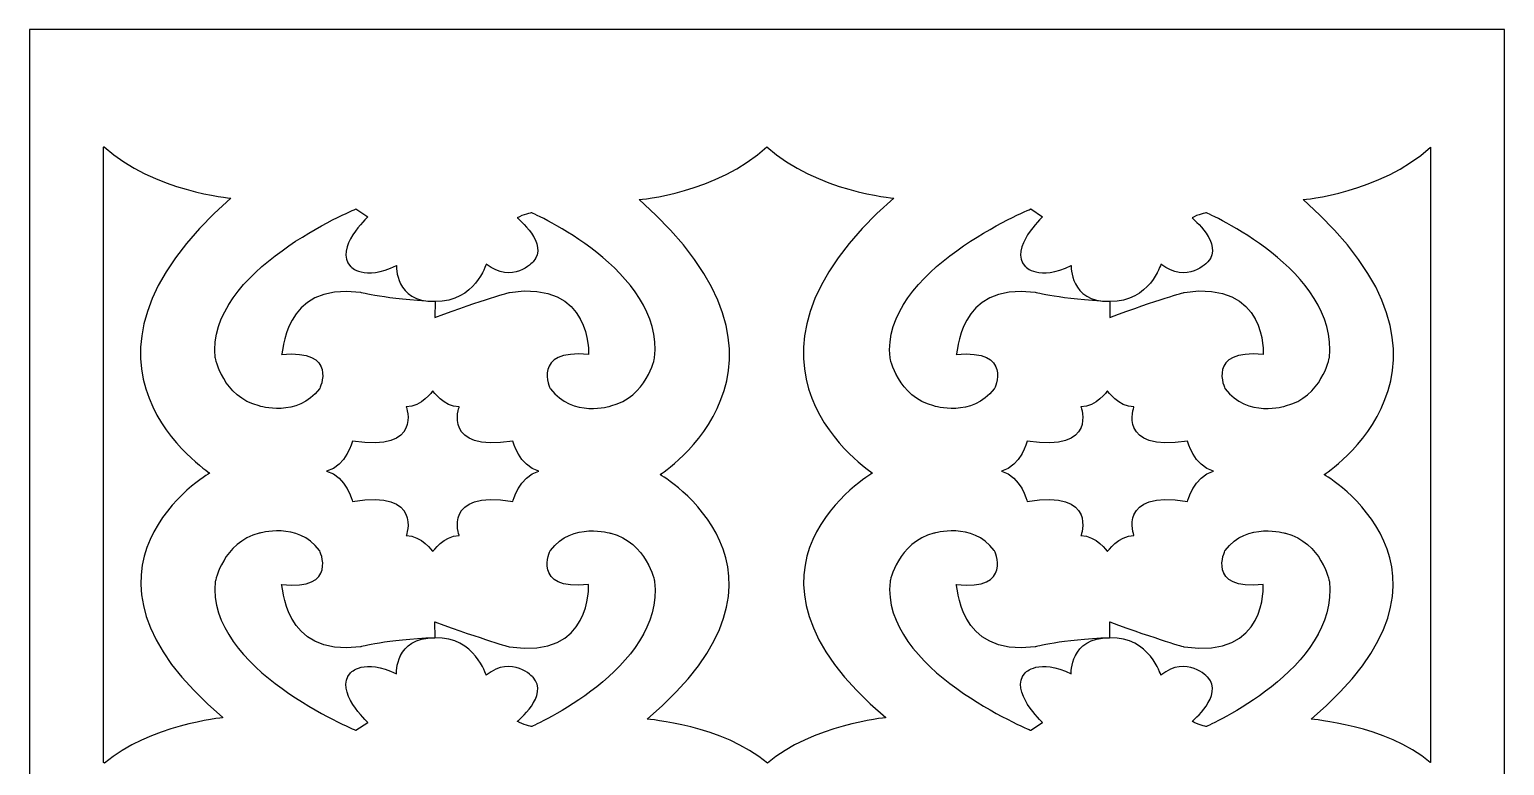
# Model space of a CAD drawing. Header units: centimetres. Extents: x 1.9 to 15.8, y -9.5 to 9.5.
# Drawn here: x 1.85 to 8.25, y 6.31 to 9.5 of the extents above; entities that cross this region are included whole.
import ezdxf

# ---------------------------------------------------------------- set-up
doc = ezdxf.new("R2010")
doc.units = ezdxf.units.CM
doc.header["$MEASUREMENT"] = 0
doc.layers.add('layer 1', color=7, linetype='Continuous')

msp = doc.modelspace()

# ---------------------------------------------------------------- linework, layer by layer
at = {"layer": 'layer 1', "color": 7}
for points, knots in [([(1.85394, -9.50001), (1.85394, -9.50001), (1.85394, 9.5), (1.85394, 9.5), (1.85394, 9.5), (1.85394, 9.5), (8.24616, 9.5), (8.24616, 9.5), (8.24616, 9.5), (8.24616, 9.5), (8.24616, -9.50001), (8.24616, -9.50001), (8.24616, -9.50001), (8.24616, -9.50001), (1.85394, -9.50001), (1.85394, -9.50001)], [0, 0, 0, 0, 0.2, 0.2, 0.2, 0.2, 0.4, 0.4, 0.4, 0.4, 0.6, 0.6, 0.6, 0.6, 1, 1, 1, 1]), ([(2.17917, 6.31967), (2.36929, 6.48495), (2.69232, 6.5175), (2.69232, 6.5175), (2.69232, 6.5175), (1.92623, 7.16311), (2.6353, 7.57777), (2.6353, 7.57777), (2.6353, 7.57777), (2.6353, 7.57777), (1.9022, 8.04655), (2.72694, 8.76927), (2.72694, 8.76927), (2.72694, 8.76927), (2.39259, 8.79644), (2.17743, 8.99212), (2.17743, 8.99212), (2.17663, 8.99138), (2.17582, 8.99067), (2.17502, 8.98993), (2.17502, 8.98993), (2.17502, 8.98993), (2.17502, 6.32319), (2.17502, 6.32319), (2.17502, 6.32319), (2.1764, 6.32202), (2.1778, 6.32086), (2.17917, 6.31967)], [0, 0, 0, 0, 0.125, 0.125, 0.125, 0.125, 0.25, 0.25, 0.25, 0.25, 0.375, 0.375, 0.375, 0.375, 0.5, 0.5, 0.5, 0.5, 0.625, 0.625, 0.625, 0.625, 0.75, 0.75, 0.75, 0.75, 1, 1, 1, 1]), ([(5.05157, 6.31967), (5.2417, 6.48495), (5.56472, 6.5175), (5.56472, 6.5175), (5.56472, 6.5175), (4.79863, 7.16312), (5.50771, 7.57777), (5.50771, 7.57777), (5.50771, 7.57777), (5.50771, 7.57777), (4.7746, 8.04655), (5.59935, 8.76926), (5.59935, 8.76926), (5.59935, 8.76926), (5.26499, 8.79644), (5.04983, 8.99212), (5.04983, 8.99212), (4.83491, 8.79203), (4.49551, 8.76246), (4.49551, 8.76246), (4.49551, 8.76246), (5.32025, 8.03975), (4.58715, 7.57096), (4.58715, 7.57096), (4.58715, 7.57096), (4.58715, 7.57096), (5.29622, 7.15631), (4.53013, 6.51069), (4.53013, 6.51069), (4.53013, 6.51069), (4.86145, 6.48495), (5.05157, 6.31967)], [0, 0, 0, 0, 0.1111111, 0.1111111, 0.1111111, 0.1111111, 0.2222222, 0.2222222, 0.2222222, 0.2222222, 0.3333333, 0.3333333, 0.3333333, 0.3333333, 0.4444444, 0.4444444, 0.4444444, 0.4444444, 0.5555556, 0.5555556, 0.5555556, 0.5555556, 0.6666667, 0.6666667, 0.6666667, 0.6666667, 0.7777778, 0.7777778, 0.7777778, 0.7777778, 1, 1, 1, 1]), ([(7.92507, 8.98993), (7.92499, 8.98986), (7.92491, 8.98979), (7.92483, 8.98971), (7.92483, 8.98971), (7.70978, 8.79182), (7.37315, 8.76246), (7.37315, 8.76246), (7.37315, 8.76246), (8.1979, 8.03975), (7.46479, 7.57096), (7.46479, 7.57096), (7.46479, 7.57096), (7.46479, 7.57096), (8.17387, 7.15631), (7.40777, 6.51069), (7.40777, 6.51069), (7.40777, 6.51069), (7.73379, 6.48533), (7.92461, 6.32358), (7.92461, 6.32358), (7.92476, 6.32345), (7.92492, 6.32332), (7.92507, 6.32319), (7.92507, 6.32319), (7.92507, 6.32319), (7.92507, 8.98993), (7.92507, 8.98993)], [0, 0, 0, 0, 0.125, 0.125, 0.125, 0.125, 0.25, 0.25, 0.25, 0.25, 0.375, 0.375, 0.375, 0.375, 0.5, 0.5, 0.5, 0.5, 0.625, 0.625, 0.625, 0.625, 0.75, 0.75, 0.75, 0.75, 1, 1, 1, 1]), ([(3.61037, 8.32132), (3.61036, 8.32132), (3.61035, 8.32132), (3.61034, 8.32132), (3.61034, 8.32132), (3.43705, 8.31765), (3.44436, 8.47688), (3.44436, 8.47688), (3.44436, 8.47688), (3.30349, 8.40728), (3.24461, 8.47335), (3.24461, 8.47335), (3.24461, 8.47335), (3.1729, 8.55063), (3.32029, 8.68835), (3.32029, 8.68835), (3.32029, 8.68835), (3.32029, 8.68835), (3.26881, 8.72216), (3.26881, 8.72216), (3.26881, 8.72216), (3.26881, 8.72216), (2.61711, 8.4551), (2.65918, 8.07679), (2.65918, 8.07679), (2.65918, 8.07679), (2.69239, 7.90706), (2.84958, 7.86821), (2.84958, 7.86821), (2.84958, 7.86821), (3.01418, 7.81611), (3.11113, 7.94228), (3.11113, 7.94228), (3.11113, 7.94228), (3.19485, 8.1173), (2.94588, 8.09085), (2.94588, 8.09085), (2.95544, 8.08496), (2.94475, 8.40489), (3.28818, 8.36045), (3.28818, 8.36045), (3.28818, 8.36045), (3.39936, 8.32982), (3.61037, 8.32132)], [0, 0, 0, 0, 0.0833333, 0.0833333, 0.0833333, 0.0833333, 0.1666667, 0.1666667, 0.1666667, 0.1666667, 0.25, 0.25, 0.25, 0.25, 0.3333333, 0.3333333, 0.3333333, 0.3333333, 0.4166667, 0.4166667, 0.4166667, 0.4166667, 0.5, 0.5, 0.5, 0.5, 0.5833333, 0.5833333, 0.5833333, 0.5833333, 0.6666667, 0.6666667, 0.6666667, 0.6666667, 0.75, 0.75, 0.75, 0.75, 0.8333333, 0.8333333, 0.8333333, 0.8333333, 1, 1, 1, 1]), ([(3.61187, 8.32132), (3.78518, 8.31764), (3.83299, 8.48324), (3.83299, 8.48324), (3.83299, 8.48324), (3.94654, 8.39308), (4.03618, 8.49244), (4.03618, 8.49244), (4.03618, 8.49244), (4.1079, 8.56972), (3.96799, 8.68312), (3.96799, 8.68312), (3.96799, 8.68312), (3.99241, 8.69862), (4.0296, 8.70571), (4.0296, 8.70571), (4.0296, 8.70571), (4.0296, 8.70571), (4.60512, 8.4551), (4.56305, 8.07679), (4.56305, 8.07679), (4.56305, 8.07679), (4.52984, 7.90706), (4.37265, 7.86821), (4.37265, 7.86821), (4.37265, 7.86821), (4.20806, 7.81611), (4.11111, 7.94228), (4.11111, 7.94228), (4.11111, 7.94228), (4.02738, 8.1173), (4.27636, 8.09085), (4.27636, 8.09085), (4.27636, 8.09085), (4.29575, 8.41614), (3.93405, 8.36045), (3.93405, 8.36045), (3.93405, 8.36045), (3.82287, 8.32982), (3.61112, 8.25221), (3.61112, 8.25221), (3.61112, 8.25221), (3.61187, 8.32132), (3.61187, 8.32132)], [0, 0, 0, 0, 0.0833333, 0.0833333, 0.0833333, 0.0833333, 0.1666667, 0.1666667, 0.1666667, 0.1666667, 0.25, 0.25, 0.25, 0.25, 0.3333333, 0.3333333, 0.3333333, 0.3333333, 0.4166667, 0.4166667, 0.4166667, 0.4166667, 0.5, 0.5, 0.5, 0.5, 0.5833333, 0.5833333, 0.5833333, 0.5833333, 0.6666667, 0.6666667, 0.6666667, 0.6666667, 0.75, 0.75, 0.75, 0.75, 0.8333333, 0.8333333, 0.8333333, 0.8333333, 1, 1, 1, 1]), ([(6.53446, 8.32132), (6.53445, 8.32132), (6.53445, 8.32132), (6.53444, 8.32132), (6.53444, 8.32132), (6.36114, 8.31765), (6.36845, 8.47688), (6.36845, 8.47688), (6.36845, 8.47688), (6.22758, 8.40728), (6.1687, 8.47335), (6.1687, 8.47335), (6.1687, 8.47335), (6.09699, 8.55063), (6.24438, 8.68835), (6.24438, 8.68835), (6.24438, 8.68835), (6.24438, 8.68835), (6.1929, 8.72216), (6.1929, 8.72216), (6.1929, 8.72216), (6.1929, 8.72216), (5.54121, 8.4551), (5.58327, 8.07679), (5.58327, 8.07679), (5.58327, 8.07679), (5.61648, 7.90706), (5.77367, 7.86821), (5.77367, 7.86821), (5.77367, 7.86821), (5.93827, 7.81611), (6.03522, 7.94228), (6.03522, 7.94228), (6.03522, 7.94228), (6.11894, 8.1173), (5.86997, 8.09085), (5.86997, 8.09085), (5.87953, 8.08496), (5.86884, 8.40489), (6.21228, 8.36045), (6.21228, 8.36045), (6.21228, 8.36045), (6.32345, 8.32982), (6.53446, 8.32132)], [0, 0, 0, 0, 0.0833333, 0.0833333, 0.0833333, 0.0833333, 0.1666667, 0.1666667, 0.1666667, 0.1666667, 0.25, 0.25, 0.25, 0.25, 0.3333333, 0.3333333, 0.3333333, 0.3333333, 0.4166667, 0.4166667, 0.4166667, 0.4166667, 0.5, 0.5, 0.5, 0.5, 0.5833333, 0.5833333, 0.5833333, 0.5833333, 0.6666667, 0.6666667, 0.6666667, 0.6666667, 0.75, 0.75, 0.75, 0.75, 0.8333333, 0.8333333, 0.8333333, 0.8333333, 1, 1, 1, 1]), ([(6.53596, 8.32132), (6.70927, 8.31764), (6.75708, 8.48324), (6.75708, 8.48324), (6.75708, 8.48324), (6.87063, 8.39308), (6.96028, 8.49244), (6.96028, 8.49244), (6.96028, 8.49244), (7.03199, 8.56972), (6.89209, 8.68312), (6.89209, 8.68312), (6.89209, 8.68312), (6.9165, 8.69862), (6.95369, 8.70571), (6.95369, 8.70571), (6.95369, 8.70571), (6.95369, 8.70571), (7.52921, 8.4551), (7.48715, 8.07679), (7.48715, 8.07679), (7.48715, 8.07679), (7.45394, 7.90706), (7.29675, 7.86821), (7.29675, 7.86821), (7.29675, 7.86821), (7.13215, 7.81611), (7.0352, 7.94228), (7.0352, 7.94228), (7.0352, 7.94228), (6.95147, 8.1173), (7.20045, 8.09085), (7.20045, 8.09085), (7.20045, 8.09085), (7.21984, 8.41614), (6.85814, 8.36045), (6.85814, 8.36045), (6.85814, 8.36045), (6.74697, 8.32982), (6.53521, 8.25221), (6.53521, 8.25221), (6.53521, 8.25221), (6.53596, 8.32132), (6.53596, 8.32132)], [0, 0, 0, 0, 0.0833333, 0.0833333, 0.0833333, 0.0833333, 0.1666667, 0.1666667, 0.1666667, 0.1666667, 0.25, 0.25, 0.25, 0.25, 0.3333333, 0.3333333, 0.3333333, 0.3333333, 0.4166667, 0.4166667, 0.4166667, 0.4166667, 0.5, 0.5, 0.5, 0.5, 0.5833333, 0.5833333, 0.5833333, 0.5833333, 0.6666667, 0.6666667, 0.6666667, 0.6666667, 0.75, 0.75, 0.75, 0.75, 0.8333333, 0.8333333, 0.8333333, 0.8333333, 1, 1, 1, 1]), ([(4.06107, 7.58552), (3.97554, 7.5633), (3.94881, 7.45467), (3.94881, 7.45467), (3.94881, 7.45467), (3.64144, 7.50405), (3.71628, 7.30655), (3.71628, 7.30655), (3.71628, 7.30655), (3.64945, 7.30655), (3.60134, 7.23742), (3.60134, 7.23742), (3.60134, 7.23742), (3.60134, 7.23742), (3.55323, 7.30655), (3.48641, 7.30655), (3.48641, 7.30655), (3.48641, 7.30655), (3.56125, 7.50405), (3.25387, 7.45467), (3.25387, 7.45467), (3.25387, 7.45467), (3.22714, 7.5633), (3.14161, 7.58552), (3.14161, 7.58552), (3.22714, 7.60774), (3.25387, 7.71636), (3.25387, 7.71636), (3.25387, 7.71636), (3.56125, 7.66699), (3.48641, 7.86449), (3.48641, 7.86449), (3.48641, 7.86449), (3.55323, 7.86449), (3.60134, 7.93362), (3.60134, 7.93362), (3.60134, 7.93362), (3.60134, 7.93362), (3.64945, 7.86449), (3.71628, 7.86449), (3.71628, 7.86449), (3.71628, 7.86449), (3.64144, 7.66699), (3.94881, 7.71636), (3.94881, 7.71636), (3.94881, 7.71636), (3.97554, 7.60774), (4.06107, 7.58552)], [0, 0, 0, 0, 0.0769231, 0.0769231, 0.0769231, 0.0769231, 0.1538462, 0.1538462, 0.1538462, 0.1538462, 0.2307692, 0.2307692, 0.2307692, 0.2307692, 0.3076923, 0.3076923, 0.3076923, 0.3076923, 0.3846154, 0.3846154, 0.3846154, 0.3846154, 0.4615385, 0.4615385, 0.4615385, 0.4615385, 0.5384615, 0.5384615, 0.5384615, 0.5384615, 0.6153846, 0.6153846, 0.6153846, 0.6153846, 0.6923077, 0.6923077, 0.6923077, 0.6923077, 0.7692308, 0.7692308, 0.7692308, 0.7692308, 0.8461538, 0.8461538, 0.8461538, 0.8461538, 1, 1, 1, 1]), ([(6.98517, 7.58552), (6.89963, 7.5633), (6.87291, 7.45467), (6.87291, 7.45467), (6.87291, 7.45467), (6.56553, 7.50405), (6.64037, 7.30655), (6.64037, 7.30655), (6.64037, 7.30655), (6.57355, 7.30655), (6.52544, 7.23742), (6.52544, 7.23742), (6.52544, 7.23742), (6.52544, 7.23742), (6.47732, 7.30655), (6.4105, 7.30655), (6.4105, 7.30655), (6.4105, 7.30655), (6.48534, 7.50405), (6.17796, 7.45467), (6.17796, 7.45467), (6.17796, 7.45467), (6.15123, 7.5633), (6.0657, 7.58552), (6.0657, 7.58552), (6.15123, 7.60774), (6.17796, 7.71636), (6.17796, 7.71636), (6.17796, 7.71636), (6.48534, 7.66699), (6.4105, 7.86449), (6.4105, 7.86449), (6.4105, 7.86449), (6.47732, 7.86449), (6.52544, 7.93362), (6.52544, 7.93362), (6.52544, 7.93362), (6.52544, 7.93362), (6.57355, 7.86449), (6.64037, 7.86449), (6.64037, 7.86449), (6.64037, 7.86449), (6.56553, 7.66699), (6.87291, 7.71636), (6.87291, 7.71636), (6.87291, 7.71636), (6.89963, 7.60774), (6.98517, 7.58552)], [0, 0, 0, 0, 0.0769231, 0.0769231, 0.0769231, 0.0769231, 0.1538462, 0.1538462, 0.1538462, 0.1538462, 0.2307692, 0.2307692, 0.2307692, 0.2307692, 0.3076923, 0.3076923, 0.3076923, 0.3076923, 0.3846154, 0.3846154, 0.3846154, 0.3846154, 0.4615385, 0.4615385, 0.4615385, 0.4615385, 0.5384615, 0.5384615, 0.5384615, 0.5384615, 0.6153846, 0.6153846, 0.6153846, 0.6153846, 0.6923077, 0.6923077, 0.6923077, 0.6923077, 0.7692308, 0.7692308, 0.7692308, 0.7692308, 0.8461538, 0.8461538, 0.8461538, 0.8461538, 1, 1, 1, 1]), ([(3.61037, 6.8633), (3.61036, 6.8633), (3.61035, 6.8633), (3.61034, 6.8633), (3.61034, 6.8633), (3.43705, 6.86696), (3.44436, 6.70774), (3.44436, 6.70774), (3.44436, 6.70774), (3.30349, 6.77734), (3.24461, 6.71127), (3.24461, 6.71127), (3.24461, 6.71127), (3.1729, 6.63399), (3.32029, 6.49626), (3.32029, 6.49626), (3.32029, 6.49626), (3.32029, 6.49626), (3.26881, 6.46246), (3.26881, 6.46246), (3.26881, 6.46246), (3.26881, 6.46246), (2.61711, 6.72952), (2.65918, 7.10783), (2.65918, 7.10783), (2.65918, 7.10783), (2.69239, 7.27756), (2.84958, 7.31641), (2.84958, 7.31641), (2.84958, 7.31641), (3.01418, 7.36851), (3.11113, 7.24233), (3.11113, 7.24233), (3.11113, 7.24233), (3.19485, 7.06731), (2.94588, 7.09377), (2.94588, 7.09377), (2.95544, 7.09966), (2.94475, 6.77972), (3.28818, 6.82416), (3.28818, 6.82416), (3.28818, 6.82416), (3.39936, 6.85479), (3.61037, 6.8633)], [0, 0, 0, 0, 0.0833333, 0.0833333, 0.0833333, 0.0833333, 0.1666667, 0.1666667, 0.1666667, 0.1666667, 0.25, 0.25, 0.25, 0.25, 0.3333333, 0.3333333, 0.3333333, 0.3333333, 0.4166667, 0.4166667, 0.4166667, 0.4166667, 0.5, 0.5, 0.5, 0.5, 0.5833333, 0.5833333, 0.5833333, 0.5833333, 0.6666667, 0.6666667, 0.6666667, 0.6666667, 0.75, 0.75, 0.75, 0.75, 0.8333333, 0.8333333, 0.8333333, 0.8333333, 1, 1, 1, 1]), ([(3.61187, 6.8633), (3.78518, 6.86698), (3.83299, 6.70138), (3.83299, 6.70138), (3.83299, 6.70138), (3.94654, 6.79154), (4.03618, 6.69218), (4.03618, 6.69218), (4.03618, 6.69218), (4.1079, 6.6149), (3.96799, 6.50149), (3.96799, 6.50149), (3.96799, 6.50149), (3.99241, 6.48599), (4.0296, 6.4789), (4.0296, 6.4789), (4.0296, 6.4789), (4.0296, 6.4789), (4.60512, 6.72952), (4.56305, 7.10783), (4.56305, 7.10783), (4.56305, 7.10783), (4.52984, 7.27756), (4.37265, 7.31641), (4.37265, 7.31641), (4.37265, 7.31641), (4.20806, 7.36851), (4.11111, 7.24233), (4.11111, 7.24233), (4.11111, 7.24233), (4.02738, 7.06731), (4.27636, 7.09377), (4.27636, 7.09377), (4.27636, 7.09377), (4.29575, 6.76848), (3.93405, 6.82416), (3.93405, 6.82416), (3.93405, 6.82416), (3.82287, 6.85479), (3.61112, 6.93241), (3.61112, 6.93241), (3.61112, 6.93241), (3.61187, 6.8633), (3.61187, 6.8633)], [0, 0, 0, 0, 0.0833333, 0.0833333, 0.0833333, 0.0833333, 0.1666667, 0.1666667, 0.1666667, 0.1666667, 0.25, 0.25, 0.25, 0.25, 0.3333333, 0.3333333, 0.3333333, 0.3333333, 0.4166667, 0.4166667, 0.4166667, 0.4166667, 0.5, 0.5, 0.5, 0.5, 0.5833333, 0.5833333, 0.5833333, 0.5833333, 0.6666667, 0.6666667, 0.6666667, 0.6666667, 0.75, 0.75, 0.75, 0.75, 0.8333333, 0.8333333, 0.8333333, 0.8333333, 1, 1, 1, 1]), ([(6.53446, 6.8633), (6.53445, 6.8633), (6.53445, 6.8633), (6.53444, 6.8633), (6.53444, 6.8633), (6.36114, 6.86696), (6.36845, 6.70774), (6.36845, 6.70774), (6.36845, 6.70774), (6.22758, 6.77734), (6.1687, 6.71127), (6.1687, 6.71127), (6.1687, 6.71127), (6.09699, 6.63399), (6.24438, 6.49626), (6.24438, 6.49626), (6.24438, 6.49626), (6.24438, 6.49626), (6.1929, 6.46246), (6.1929, 6.46246), (6.1929, 6.46246), (6.1929, 6.46246), (5.54121, 6.72952), (5.58327, 7.10783), (5.58327, 7.10783), (5.58327, 7.10783), (5.61648, 7.27756), (5.77367, 7.31641), (5.77367, 7.31641), (5.77367, 7.31641), (5.93827, 7.36851), (6.03522, 7.24233), (6.03522, 7.24233), (6.03522, 7.24233), (6.11894, 7.06731), (5.86997, 7.09377), (5.86997, 7.09377), (5.87953, 7.09966), (5.86884, 6.77972), (6.21228, 6.82416), (6.21228, 6.82416), (6.21228, 6.82416), (6.32345, 6.85479), (6.53446, 6.8633)], [0, 0, 0, 0, 0.0833333, 0.0833333, 0.0833333, 0.0833333, 0.1666667, 0.1666667, 0.1666667, 0.1666667, 0.25, 0.25, 0.25, 0.25, 0.3333333, 0.3333333, 0.3333333, 0.3333333, 0.4166667, 0.4166667, 0.4166667, 0.4166667, 0.5, 0.5, 0.5, 0.5, 0.5833333, 0.5833333, 0.5833333, 0.5833333, 0.6666667, 0.6666667, 0.6666667, 0.6666667, 0.75, 0.75, 0.75, 0.75, 0.8333333, 0.8333333, 0.8333333, 0.8333333, 1, 1, 1, 1]), ([(6.53596, 6.8633), (6.70927, 6.86698), (6.75708, 6.70138), (6.75708, 6.70138), (6.75708, 6.70138), (6.87063, 6.79154), (6.96028, 6.69218), (6.96028, 6.69218), (6.96028, 6.69218), (7.03199, 6.6149), (6.89209, 6.50149), (6.89209, 6.50149), (6.89209, 6.50149), (6.9165, 6.48599), (6.95369, 6.4789), (6.95369, 6.4789), (6.95369, 6.4789), (6.95369, 6.4789), (7.52921, 6.72952), (7.48715, 7.10783), (7.48715, 7.10783), (7.48715, 7.10783), (7.45394, 7.27756), (7.29675, 7.31641), (7.29675, 7.31641), (7.29675, 7.31641), (7.13215, 7.36851), (7.0352, 7.24233), (7.0352, 7.24233), (7.0352, 7.24233), (6.95147, 7.06731), (7.20045, 7.09377), (7.20045, 7.09377), (7.20045, 7.09377), (7.21984, 6.76848), (6.85814, 6.82416), (6.85814, 6.82416), (6.85814, 6.82416), (6.74697, 6.85479), (6.53521, 6.93241), (6.53521, 6.93241), (6.53521, 6.93241), (6.53596, 6.8633), (6.53596, 6.8633)], [0, 0, 0, 0, 0.0833333, 0.0833333, 0.0833333, 0.0833333, 0.1666667, 0.1666667, 0.1666667, 0.1666667, 0.25, 0.25, 0.25, 0.25, 0.3333333, 0.3333333, 0.3333333, 0.3333333, 0.4166667, 0.4166667, 0.4166667, 0.4166667, 0.5, 0.5, 0.5, 0.5, 0.5833333, 0.5833333, 0.5833333, 0.5833333, 0.6666667, 0.6666667, 0.6666667, 0.6666667, 0.75, 0.75, 0.75, 0.75, 0.8333333, 0.8333333, 0.8333333, 0.8333333, 1, 1, 1, 1])]:
    msp.add_open_spline(points, degree=3, knots=knots, dxfattribs=at)
at = {"layer": 'layer 1', "color": 250, "lineweight": 9}
for points, knots in [([(1.85394, -9.50001), (1.85394, -9.50001), (1.85394, 9.5), (1.85394, 9.5), (1.85394, 9.5), (1.85394, 9.5), (8.24616, 9.5), (8.24616, 9.5), (8.24616, 9.5), (8.24616, 9.5), (8.24616, -9.50001), (8.24616, -9.50001), (8.24616, -9.50001), (8.24616, -9.50001), (1.85394, -9.50001), (1.85394, -9.50001)], [0, 0, 0, 0, 0.2, 0.2, 0.2, 0.2, 0.4, 0.4, 0.4, 0.4, 0.6, 0.6, 0.6, 0.6, 1, 1, 1, 1]), ([(2.17917, 6.31967), (2.36929, 6.48495), (2.69232, 6.5175), (2.69232, 6.5175), (2.69232, 6.5175), (1.92623, 7.16311), (2.6353, 7.57777), (2.6353, 7.57777), (2.6353, 7.57777), (2.6353, 7.57777), (1.9022, 8.04655), (2.72694, 8.76927), (2.72694, 8.76927), (2.72694, 8.76927), (2.39259, 8.79644), (2.17743, 8.99212), (2.17743, 8.99212), (2.17663, 8.99138), (2.17582, 8.99067), (2.17502, 8.98993), (2.17502, 8.98993), (2.17502, 8.98993), (2.17502, 6.32319), (2.17502, 6.32319), (2.17502, 6.32319), (2.1764, 6.32202), (2.1778, 6.32086), (2.17917, 6.31967)], [0, 0, 0, 0, 0.125, 0.125, 0.125, 0.125, 0.25, 0.25, 0.25, 0.25, 0.375, 0.375, 0.375, 0.375, 0.5, 0.5, 0.5, 0.5, 0.625, 0.625, 0.625, 0.625, 0.75, 0.75, 0.75, 0.75, 1, 1, 1, 1]), ([(5.05157, 6.31967), (5.2417, 6.48495), (5.56472, 6.5175), (5.56472, 6.5175), (5.56472, 6.5175), (4.79863, 7.16312), (5.50771, 7.57777), (5.50771, 7.57777), (5.50771, 7.57777), (5.50771, 7.57777), (4.7746, 8.04655), (5.59935, 8.76926), (5.59935, 8.76926), (5.59935, 8.76926), (5.26499, 8.79644), (5.04983, 8.99212), (5.04983, 8.99212), (4.83491, 8.79203), (4.49551, 8.76246), (4.49551, 8.76246), (4.49551, 8.76246), (5.32025, 8.03975), (4.58715, 7.57096), (4.58715, 7.57096), (4.58715, 7.57096), (4.58715, 7.57096), (5.29622, 7.15631), (4.53013, 6.51069), (4.53013, 6.51069), (4.53013, 6.51069), (4.86145, 6.48495), (5.05157, 6.31967)], [0, 0, 0, 0, 0.1111111, 0.1111111, 0.1111111, 0.1111111, 0.2222222, 0.2222222, 0.2222222, 0.2222222, 0.3333333, 0.3333333, 0.3333333, 0.3333333, 0.4444444, 0.4444444, 0.4444444, 0.4444444, 0.5555556, 0.5555556, 0.5555556, 0.5555556, 0.6666667, 0.6666667, 0.6666667, 0.6666667, 0.7777778, 0.7777778, 0.7777778, 0.7777778, 1, 1, 1, 1]), ([(7.92507, 8.98993), (7.92499, 8.98986), (7.92491, 8.98979), (7.92483, 8.98971), (7.92483, 8.98971), (7.70978, 8.79182), (7.37315, 8.76246), (7.37315, 8.76246), (7.37315, 8.76246), (8.1979, 8.03975), (7.46479, 7.57096), (7.46479, 7.57096), (7.46479, 7.57096), (7.46479, 7.57096), (8.17387, 7.15631), (7.40777, 6.51069), (7.40777, 6.51069), (7.40777, 6.51069), (7.73379, 6.48533), (7.92461, 6.32358), (7.92461, 6.32358), (7.92476, 6.32345), (7.92492, 6.32332), (7.92507, 6.32319), (7.92507, 6.32319), (7.92507, 6.32319), (7.92507, 8.98993), (7.92507, 8.98993)], [0, 0, 0, 0, 0.125, 0.125, 0.125, 0.125, 0.25, 0.25, 0.25, 0.25, 0.375, 0.375, 0.375, 0.375, 0.5, 0.5, 0.5, 0.5, 0.625, 0.625, 0.625, 0.625, 0.75, 0.75, 0.75, 0.75, 1, 1, 1, 1]), ([(3.61037, 8.32132), (3.61036, 8.32132), (3.61035, 8.32132), (3.61034, 8.32132), (3.61034, 8.32132), (3.43705, 8.31765), (3.44436, 8.47688), (3.44436, 8.47688), (3.44436, 8.47688), (3.30349, 8.40728), (3.24461, 8.47335), (3.24461, 8.47335), (3.24461, 8.47335), (3.1729, 8.55063), (3.32029, 8.68835), (3.32029, 8.68835), (3.32029, 8.68835), (3.32029, 8.68835), (3.26881, 8.72216), (3.26881, 8.72216), (3.26881, 8.72216), (3.26881, 8.72216), (2.61711, 8.4551), (2.65918, 8.07679), (2.65918, 8.07679), (2.65918, 8.07679), (2.69239, 7.90706), (2.84958, 7.86821), (2.84958, 7.86821), (2.84958, 7.86821), (3.01418, 7.81611), (3.11113, 7.94228), (3.11113, 7.94228), (3.11113, 7.94228), (3.19485, 8.1173), (2.94588, 8.09085), (2.94588, 8.09085), (2.95544, 8.08496), (2.94475, 8.40489), (3.28818, 8.36045), (3.28818, 8.36045), (3.28818, 8.36045), (3.39936, 8.32982), (3.61037, 8.32132)], [0, 0, 0, 0, 0.0833333, 0.0833333, 0.0833333, 0.0833333, 0.1666667, 0.1666667, 0.1666667, 0.1666667, 0.25, 0.25, 0.25, 0.25, 0.3333333, 0.3333333, 0.3333333, 0.3333333, 0.4166667, 0.4166667, 0.4166667, 0.4166667, 0.5, 0.5, 0.5, 0.5, 0.5833333, 0.5833333, 0.5833333, 0.5833333, 0.6666667, 0.6666667, 0.6666667, 0.6666667, 0.75, 0.75, 0.75, 0.75, 0.8333333, 0.8333333, 0.8333333, 0.8333333, 1, 1, 1, 1]), ([(3.61187, 8.32132), (3.78518, 8.31764), (3.83299, 8.48324), (3.83299, 8.48324), (3.83299, 8.48324), (3.94654, 8.39308), (4.03618, 8.49244), (4.03618, 8.49244), (4.03618, 8.49244), (4.1079, 8.56972), (3.96799, 8.68312), (3.96799, 8.68312), (3.96799, 8.68312), (3.99241, 8.69862), (4.0296, 8.70571), (4.0296, 8.70571), (4.0296, 8.70571), (4.0296, 8.70571), (4.60512, 8.4551), (4.56305, 8.07679), (4.56305, 8.07679), (4.56305, 8.07679), (4.52984, 7.90706), (4.37265, 7.86821), (4.37265, 7.86821), (4.37265, 7.86821), (4.20806, 7.81611), (4.11111, 7.94228), (4.11111, 7.94228), (4.11111, 7.94228), (4.02738, 8.1173), (4.27636, 8.09085), (4.27636, 8.09085), (4.27636, 8.09085), (4.29575, 8.41614), (3.93405, 8.36045), (3.93405, 8.36045), (3.93405, 8.36045), (3.82287, 8.32982), (3.61112, 8.25221)], [0, 0, 0, 0, 0.0909091, 0.0909091, 0.0909091, 0.0909091, 0.1818182, 0.1818182, 0.1818182, 0.1818182, 0.2727273, 0.2727273, 0.2727273, 0.2727273, 0.3636364, 0.3636364, 0.3636364, 0.3636364, 0.4545455, 0.4545455, 0.4545455, 0.4545455, 0.5454545, 0.5454545, 0.5454545, 0.5454545, 0.6363636, 0.6363636, 0.6363636, 0.6363636, 0.7272727, 0.7272727, 0.7272727, 0.7272727, 0.8181818, 0.8181818, 0.8181818, 0.8181818, 1, 1, 1, 1]), ([(6.53446, 8.32132), (6.53445, 8.32132), (6.53445, 8.32132), (6.53444, 8.32132), (6.53444, 8.32132), (6.36114, 8.31765), (6.36845, 8.47688), (6.36845, 8.47688), (6.36845, 8.47688), (6.22758, 8.40728), (6.1687, 8.47335), (6.1687, 8.47335), (6.1687, 8.47335), (6.09699, 8.55063), (6.24438, 8.68835), (6.24438, 8.68835), (6.24438, 8.68835), (6.24438, 8.68835), (6.1929, 8.72216), (6.1929, 8.72216), (6.1929, 8.72216), (6.1929, 8.72216), (5.54121, 8.4551), (5.58327, 8.07679), (5.58327, 8.07679), (5.58327, 8.07679), (5.61648, 7.90706), (5.77367, 7.86821), (5.77367, 7.86821), (5.77367, 7.86821), (5.93827, 7.81611), (6.03522, 7.94228), (6.03522, 7.94228), (6.03522, 7.94228), (6.11894, 8.1173), (5.86997, 8.09085), (5.86997, 8.09085), (5.87953, 8.08496), (5.86884, 8.40489), (6.21228, 8.36045), (6.21228, 8.36045), (6.21228, 8.36045), (6.32345, 8.32982), (6.53446, 8.32132)], [0, 0, 0, 0, 0.0833333, 0.0833333, 0.0833333, 0.0833333, 0.1666667, 0.1666667, 0.1666667, 0.1666667, 0.25, 0.25, 0.25, 0.25, 0.3333333, 0.3333333, 0.3333333, 0.3333333, 0.4166667, 0.4166667, 0.4166667, 0.4166667, 0.5, 0.5, 0.5, 0.5, 0.5833333, 0.5833333, 0.5833333, 0.5833333, 0.6666667, 0.6666667, 0.6666667, 0.6666667, 0.75, 0.75, 0.75, 0.75, 0.8333333, 0.8333333, 0.8333333, 0.8333333, 1, 1, 1, 1]), ([(6.53596, 8.32132), (6.70927, 8.31764), (6.75708, 8.48324), (6.75708, 8.48324), (6.75708, 8.48324), (6.87063, 8.39308), (6.96028, 8.49244), (6.96028, 8.49244), (6.96028, 8.49244), (7.03199, 8.56972), (6.89209, 8.68312), (6.89209, 8.68312), (6.89209, 8.68312), (6.9165, 8.69862), (6.95369, 8.70571), (6.95369, 8.70571), (6.95369, 8.70571), (6.95369, 8.70571), (7.52921, 8.4551), (7.48715, 8.07679), (7.48715, 8.07679), (7.48715, 8.07679), (7.45394, 7.90706), (7.29675, 7.86821), (7.29675, 7.86821), (7.29675, 7.86821), (7.13215, 7.81611), (7.0352, 7.94228), (7.0352, 7.94228), (7.0352, 7.94228), (6.95147, 8.1173), (7.20045, 8.09085), (7.20045, 8.09085), (7.20045, 8.09085), (7.21984, 8.41614), (6.85814, 8.36045), (6.85814, 8.36045), (6.85814, 8.36045), (6.74697, 8.32982), (6.53521, 8.25221)], [0, 0, 0, 0, 0.0909091, 0.0909091, 0.0909091, 0.0909091, 0.1818182, 0.1818182, 0.1818182, 0.1818182, 0.2727273, 0.2727273, 0.2727273, 0.2727273, 0.3636364, 0.3636364, 0.3636364, 0.3636364, 0.4545455, 0.4545455, 0.4545455, 0.4545455, 0.5454545, 0.5454545, 0.5454545, 0.5454545, 0.6363636, 0.6363636, 0.6363636, 0.6363636, 0.7272727, 0.7272727, 0.7272727, 0.7272727, 0.8181818, 0.8181818, 0.8181818, 0.8181818, 1, 1, 1, 1]), ([(4.06107, 7.58552), (3.97554, 7.5633), (3.94881, 7.45467), (3.94881, 7.45467), (3.94881, 7.45467), (3.64144, 7.50405), (3.71628, 7.30655), (3.71628, 7.30655), (3.71628, 7.30655), (3.64945, 7.30655), (3.60134, 7.23742), (3.60134, 7.23742), (3.60134, 7.23742), (3.60134, 7.23742), (3.55323, 7.30655), (3.48641, 7.30655), (3.48641, 7.30655), (3.48641, 7.30655), (3.56125, 7.50405), (3.25387, 7.45467), (3.25387, 7.45467), (3.25387, 7.45467), (3.22714, 7.5633), (3.14161, 7.58552), (3.14161, 7.58552), (3.22714, 7.60774), (3.25387, 7.71636), (3.25387, 7.71636), (3.25387, 7.71636), (3.56125, 7.66699), (3.48641, 7.86449), (3.48641, 7.86449), (3.48641, 7.86449), (3.55323, 7.86449), (3.60134, 7.93362), (3.60134, 7.93362), (3.60134, 7.93362), (3.60134, 7.93362), (3.64945, 7.86449), (3.71628, 7.86449), (3.71628, 7.86449), (3.71628, 7.86449), (3.64144, 7.66699), (3.94881, 7.71636), (3.94881, 7.71636), (3.94881, 7.71636), (3.97554, 7.60774), (4.06107, 7.58552)], [0, 0, 0, 0, 0.0769231, 0.0769231, 0.0769231, 0.0769231, 0.1538462, 0.1538462, 0.1538462, 0.1538462, 0.2307692, 0.2307692, 0.2307692, 0.2307692, 0.3076923, 0.3076923, 0.3076923, 0.3076923, 0.3846154, 0.3846154, 0.3846154, 0.3846154, 0.4615385, 0.4615385, 0.4615385, 0.4615385, 0.5384615, 0.5384615, 0.5384615, 0.5384615, 0.6153846, 0.6153846, 0.6153846, 0.6153846, 0.6923077, 0.6923077, 0.6923077, 0.6923077, 0.7692308, 0.7692308, 0.7692308, 0.7692308, 0.8461538, 0.8461538, 0.8461538, 0.8461538, 1, 1, 1, 1]), ([(6.98517, 7.58552), (6.89963, 7.5633), (6.87291, 7.45467), (6.87291, 7.45467), (6.87291, 7.45467), (6.56553, 7.50405), (6.64037, 7.30655), (6.64037, 7.30655), (6.64037, 7.30655), (6.57355, 7.30655), (6.52544, 7.23742), (6.52544, 7.23742), (6.52544, 7.23742), (6.52544, 7.23742), (6.47732, 7.30655), (6.4105, 7.30655), (6.4105, 7.30655), (6.4105, 7.30655), (6.48534, 7.50405), (6.17796, 7.45467), (6.17796, 7.45467), (6.17796, 7.45467), (6.15123, 7.5633), (6.0657, 7.58552), (6.0657, 7.58552), (6.15123, 7.60774), (6.17796, 7.71636), (6.17796, 7.71636), (6.17796, 7.71636), (6.48534, 7.66699), (6.4105, 7.86449), (6.4105, 7.86449), (6.4105, 7.86449), (6.47732, 7.86449), (6.52544, 7.93362), (6.52544, 7.93362), (6.52544, 7.93362), (6.52544, 7.93362), (6.57355, 7.86449), (6.64037, 7.86449), (6.64037, 7.86449), (6.64037, 7.86449), (6.56553, 7.66699), (6.87291, 7.71636), (6.87291, 7.71636), (6.87291, 7.71636), (6.89963, 7.60774), (6.98517, 7.58552)], [0, 0, 0, 0, 0.0769231, 0.0769231, 0.0769231, 0.0769231, 0.1538462, 0.1538462, 0.1538462, 0.1538462, 0.2307692, 0.2307692, 0.2307692, 0.2307692, 0.3076923, 0.3076923, 0.3076923, 0.3076923, 0.3846154, 0.3846154, 0.3846154, 0.3846154, 0.4615385, 0.4615385, 0.4615385, 0.4615385, 0.5384615, 0.5384615, 0.5384615, 0.5384615, 0.6153846, 0.6153846, 0.6153846, 0.6153846, 0.6923077, 0.6923077, 0.6923077, 0.6923077, 0.7692308, 0.7692308, 0.7692308, 0.7692308, 0.8461538, 0.8461538, 0.8461538, 0.8461538, 1, 1, 1, 1]), ([(3.61037, 6.8633), (3.61036, 6.8633), (3.61035, 6.8633), (3.61034, 6.8633), (3.61034, 6.8633), (3.43705, 6.86696), (3.44436, 6.70774), (3.44436, 6.70774), (3.44436, 6.70774), (3.30349, 6.77734), (3.24461, 6.71127), (3.24461, 6.71127), (3.24461, 6.71127), (3.1729, 6.63399), (3.32029, 6.49626), (3.32029, 6.49626), (3.32029, 6.49626), (3.32029, 6.49626), (3.26881, 6.46246), (3.26881, 6.46246), (3.26881, 6.46246), (3.26881, 6.46246), (2.61711, 6.72952), (2.65918, 7.10783), (2.65918, 7.10783), (2.65918, 7.10783), (2.69239, 7.27756), (2.84958, 7.31641), (2.84958, 7.31641), (2.84958, 7.31641), (3.01418, 7.36851), (3.11113, 7.24233), (3.11113, 7.24233), (3.11113, 7.24233), (3.19485, 7.06731), (2.94588, 7.09377), (2.94588, 7.09377), (2.95544, 7.09966), (2.94475, 6.77972), (3.28818, 6.82416), (3.28818, 6.82416), (3.28818, 6.82416), (3.39936, 6.85479), (3.61037, 6.8633)], [0, 0, 0, 0, 0.0833333, 0.0833333, 0.0833333, 0.0833333, 0.1666667, 0.1666667, 0.1666667, 0.1666667, 0.25, 0.25, 0.25, 0.25, 0.3333333, 0.3333333, 0.3333333, 0.3333333, 0.4166667, 0.4166667, 0.4166667, 0.4166667, 0.5, 0.5, 0.5, 0.5, 0.5833333, 0.5833333, 0.5833333, 0.5833333, 0.6666667, 0.6666667, 0.6666667, 0.6666667, 0.75, 0.75, 0.75, 0.75, 0.8333333, 0.8333333, 0.8333333, 0.8333333, 1, 1, 1, 1]), ([(3.61187, 6.8633), (3.78518, 6.86698), (3.83299, 6.70138), (3.83299, 6.70138), (3.83299, 6.70138), (3.94654, 6.79154), (4.03618, 6.69218), (4.03618, 6.69218), (4.03618, 6.69218), (4.1079, 6.6149), (3.96799, 6.50149), (3.96799, 6.50149), (3.96799, 6.50149), (3.99241, 6.48599), (4.0296, 6.4789), (4.0296, 6.4789), (4.0296, 6.4789), (4.0296, 6.4789), (4.60512, 6.72952), (4.56305, 7.10783), (4.56305, 7.10783), (4.56305, 7.10783), (4.52984, 7.27756), (4.37265, 7.31641), (4.37265, 7.31641), (4.37265, 7.31641), (4.20806, 7.36851), (4.11111, 7.24233), (4.11111, 7.24233), (4.11111, 7.24233), (4.02738, 7.06731), (4.27636, 7.09377), (4.27636, 7.09377), (4.27636, 7.09377), (4.29575, 6.76848), (3.93405, 6.82416), (3.93405, 6.82416), (3.93405, 6.82416), (3.82287, 6.85479), (3.61112, 6.93241)], [0, 0, 0, 0, 0.0909091, 0.0909091, 0.0909091, 0.0909091, 0.1818182, 0.1818182, 0.1818182, 0.1818182, 0.2727273, 0.2727273, 0.2727273, 0.2727273, 0.3636364, 0.3636364, 0.3636364, 0.3636364, 0.4545455, 0.4545455, 0.4545455, 0.4545455, 0.5454545, 0.5454545, 0.5454545, 0.5454545, 0.6363636, 0.6363636, 0.6363636, 0.6363636, 0.7272727, 0.7272727, 0.7272727, 0.7272727, 0.8181818, 0.8181818, 0.8181818, 0.8181818, 1, 1, 1, 1]), ([(6.53446, 6.8633), (6.53445, 6.8633), (6.53445, 6.8633), (6.53444, 6.8633), (6.53444, 6.8633), (6.36114, 6.86696), (6.36845, 6.70774), (6.36845, 6.70774), (6.36845, 6.70774), (6.22758, 6.77734), (6.1687, 6.71127), (6.1687, 6.71127), (6.1687, 6.71127), (6.09699, 6.63399), (6.24438, 6.49626), (6.24438, 6.49626), (6.24438, 6.49626), (6.24438, 6.49626), (6.1929, 6.46246), (6.1929, 6.46246), (6.1929, 6.46246), (6.1929, 6.46246), (5.54121, 6.72952), (5.58327, 7.10783), (5.58327, 7.10783), (5.58327, 7.10783), (5.61648, 7.27756), (5.77367, 7.31641), (5.77367, 7.31641), (5.77367, 7.31641), (5.93827, 7.36851), (6.03522, 7.24233), (6.03522, 7.24233), (6.03522, 7.24233), (6.11894, 7.06731), (5.86997, 7.09377), (5.86997, 7.09377), (5.87953, 7.09966), (5.86884, 6.77972), (6.21228, 6.82416), (6.21228, 6.82416), (6.21228, 6.82416), (6.32345, 6.85479), (6.53446, 6.8633)], [0, 0, 0, 0, 0.0833333, 0.0833333, 0.0833333, 0.0833333, 0.1666667, 0.1666667, 0.1666667, 0.1666667, 0.25, 0.25, 0.25, 0.25, 0.3333333, 0.3333333, 0.3333333, 0.3333333, 0.4166667, 0.4166667, 0.4166667, 0.4166667, 0.5, 0.5, 0.5, 0.5, 0.5833333, 0.5833333, 0.5833333, 0.5833333, 0.6666667, 0.6666667, 0.6666667, 0.6666667, 0.75, 0.75, 0.75, 0.75, 0.8333333, 0.8333333, 0.8333333, 0.8333333, 1, 1, 1, 1]), ([(6.53596, 6.8633), (6.70927, 6.86698), (6.75708, 6.70138), (6.75708, 6.70138), (6.75708, 6.70138), (6.87063, 6.79154), (6.96028, 6.69218), (6.96028, 6.69218), (6.96028, 6.69218), (7.03199, 6.6149), (6.89209, 6.50149), (6.89209, 6.50149), (6.89209, 6.50149), (6.9165, 6.48599), (6.95369, 6.4789), (6.95369, 6.4789), (6.95369, 6.4789), (6.95369, 6.4789), (7.52921, 6.72952), (7.48715, 7.10783), (7.48715, 7.10783), (7.48715, 7.10783), (7.45394, 7.27756), (7.29675, 7.31641), (7.29675, 7.31641), (7.29675, 7.31641), (7.13215, 7.36851), (7.0352, 7.24233), (7.0352, 7.24233), (7.0352, 7.24233), (6.95147, 7.06731), (7.20045, 7.09377), (7.20045, 7.09377), (7.20045, 7.09377), (7.21984, 6.76848), (6.85814, 6.82416), (6.85814, 6.82416), (6.85814, 6.82416), (6.74697, 6.85479), (6.53521, 6.93241)], [0, 0, 0, 0, 0.0909091, 0.0909091, 0.0909091, 0.0909091, 0.1818182, 0.1818182, 0.1818182, 0.1818182, 0.2727273, 0.2727273, 0.2727273, 0.2727273, 0.3636364, 0.3636364, 0.3636364, 0.3636364, 0.4545455, 0.4545455, 0.4545455, 0.4545455, 0.5454545, 0.5454545, 0.5454545, 0.5454545, 0.6363636, 0.6363636, 0.6363636, 0.6363636, 0.7272727, 0.7272727, 0.7272727, 0.7272727, 0.8181818, 0.8181818, 0.8181818, 0.8181818, 1, 1, 1, 1])]:
    msp.add_open_spline(points, degree=3, knots=knots, dxfattribs=at)

doc.saveas('drawing.dxf')
